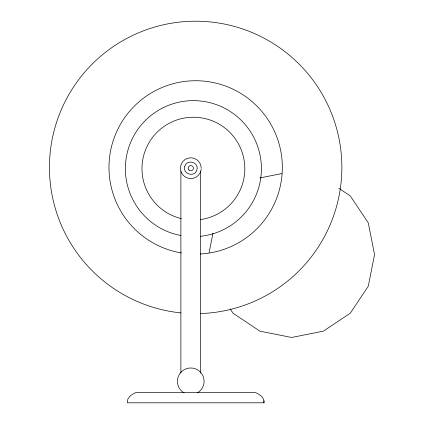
<?xml version="1.0" encoding="UTF-8"?>
<svg xmlns="http://www.w3.org/2000/svg" width="424" height="424" viewBox="0 0 424 424"><rect width="100%" height="100%" fill="white"/><g stroke="black" fill="none" stroke-linecap="round" stroke-linejoin="round"><path stroke-width="0.64" d="M263.966 402.8C264.656 397.59 259.435 394.161 255.222 392.47L136.093 392.47C131.88 394.161 126.659 397.59 127.348 402.8L263.966 402.8L263.966 400.77M209.101 252.603L212.965 233.174M259.907 177.937L281.923 173.554M338.744 188.208L350.277 195.909L368.249 222.812L374.562 254.548L368.249 286.279L350.277 313.182L323.374 331.16L291.638 337.472L259.907 331.16L233.004 313.182L230.068 308.794M200.621 171.36L200.621 373.067M180.889 171.36L180.889 373.067M201.183 168.736A10.377 10.377 0 0 1 200.064 172.913M199.805 173.389A10.377 10.377 0 0 1 182.983 175.006A10.377 10.377 0 0 1 186.931 158.576A10.377 10.377 0 0 1 201.183 167.655M180.916 235.521A68.02 68.02 0 0 1 137.683 129.627A68.02 68.02 0 0 1 251.973 134.085A68.02 68.02 0 0 1 200.626 236.29M181.318 218.636A51.421 51.421 0 0 1 152.025 138.113A51.421 51.421 0 0 1 237.604 142.39A51.421 51.421 0 0 1 200.425 219.595M184.08 392.884A13.351 13.351 0 0 1 180.529 372.744A13.351 13.351 0 0 1 200.981 372.744A13.351 13.351 0 0 1 197.43 392.884M181.403 252.921A86.687 86.687 0 0 1 124.926 117.3A86.687 86.687 0 0 1 271.604 125.626A86.687 86.687 0 0 1 200.133 253.987M180.894 312.891A146.222 146.222 0 0 1 73.32 87.323A146.222 146.222 0 0 1 323.083 95.713A146.222 146.222 0 0 1 200.616 313.553M184.758 166.574C182.378 174.28 195.088 177.683 196.879 169.823C199.259 162.116 186.549 158.714 184.758 166.574M188.982 170.035A2.597 2.597 0 0 0 193.323 168.869A2.597 2.597 0 0 0 190.148 165.689A2.597 2.597 0 0 0 188.982 170.035"/></g></svg>
